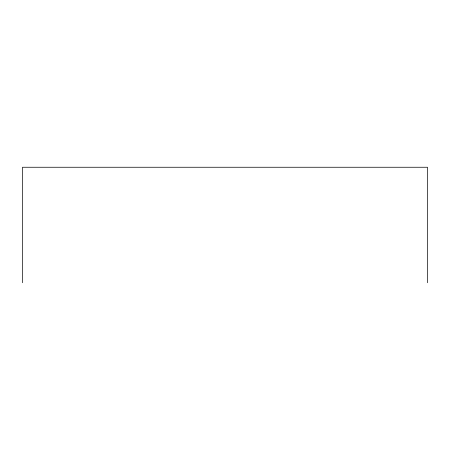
<?xml version="1.0" encoding="UTF-8"?>
<svg xmlns="http://www.w3.org/2000/svg" width="450" height="450" viewBox="0 0 450 450"><rect width="100%" height="100%" fill="white"/><g stroke="black" fill="none" stroke-linecap="round" stroke-linejoin="round"><path stroke-width="0.67" d="M427.5 282.746L427.5 167.254L22.5 167.254L22.5 282.746"/></g></svg>
